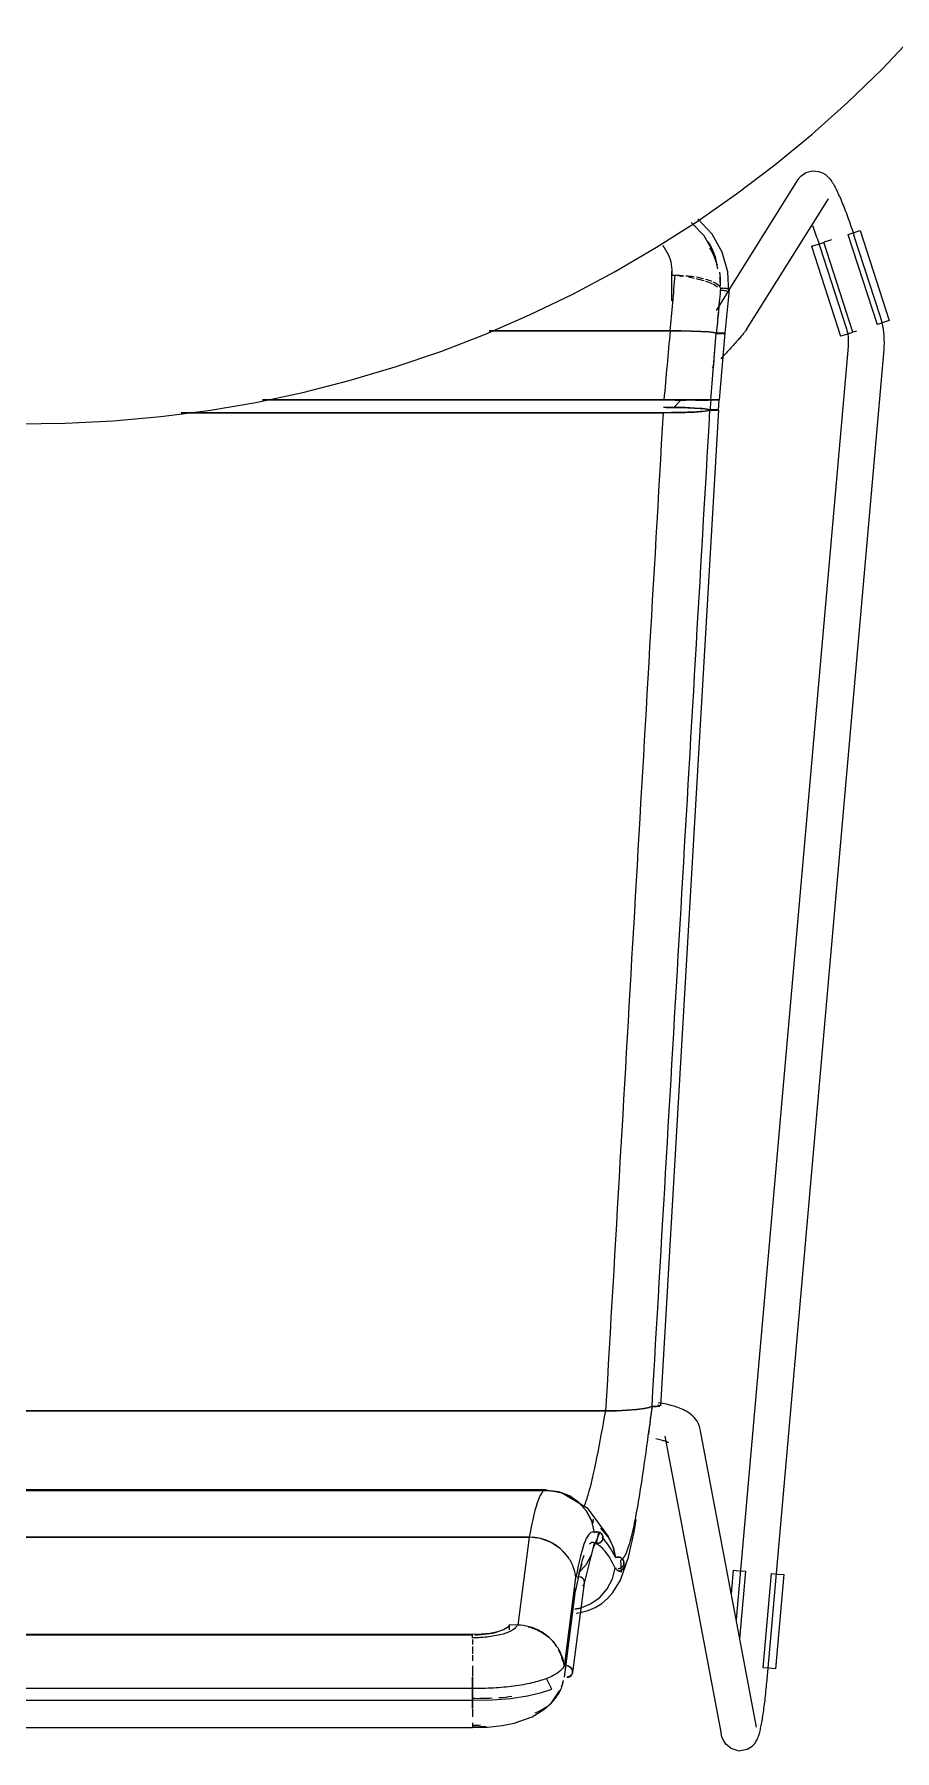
# Model space of a CAD drawing. Header units: millimetres. Extents: x 79795 to 317870, y -36033 to 97293.
# Drawn here: x 230292 to 230579, y 30217 to 30789 of the extents above; entities that cross this region are included whole.
import ezdxf

# ---------------------------------------------------------------- set-up
doc = ezdxf.new("R2010")
doc.units = ezdxf.units.MM
doc.header["$MEASUREMENT"] = 0
doc.layers.add('I-FURN', color=8, linetype='CONTINUOUS', lineweight=9)

msp = doc.modelspace()

# ---------------------------------------------------------------- linework, layer by layer
at = {"layer": 'I-FURN'}
for p, q in [((230574.48, 30777.56), (230585.52, 30789.14)), ((230562.98, 30766.43), (230574.48, 30777.56)), ((230551.05, 30755.77), (230562.98, 30766.43)), ((230538.71, 30745.6), (230551.05, 30755.77)), ((230525.96, 30735.93), (230538.71, 30745.6)), ((230546.45, 30740.7), (230523.42, 30703.93)), ((230547.35, 30741.82), (230546.45, 30740.7)), ((230547.35, 30741.82), (230549.08, 30743.05)), ((230549.08, 30743.05), (230551.31, 30743.63)), ((230551.31, 30743.63), (230553.28, 30743.46)), ((230553.28, 30743.46), (230554.66, 30742.94)), ((230554.66, 30742.94), (230555.58, 30742.37)), ((230555.58, 30742.37), (230556.2, 30741.85)), ((230556.2, 30741.85), (230556.67, 30741.39)), ((230556.67, 30741.39), (230557.04, 30740.96)), ((230557.04, 30740.96), (230557.35, 30740.56)), ((230557.35, 30740.56), (230557.63, 30740.17)), ((230557.63, 30740.17), (230557.88, 30739.78)), ((230557.88, 30739.78), (230558.13, 30739.39)), ((230558.13, 30739.39), (230558.36, 30738.99)), ((230558.36, 30738.99), (230558.59, 30738.58)), ((230512.84, 30726.77), (230525.96, 30735.93)), ((230529.32, 30690.74), (230556.62, 30734.33)), ((230558.59, 30738.58), (230558.82, 30738.15)), ((230558.82, 30738.15), (230559.05, 30737.71)), ((230559.05, 30737.71), (230559.28, 30737.26)), ((230559.28, 30737.26), (230559.51, 30736.78)), ((230559.51, 30736.78), (230559.74, 30736.29)), ((230559.74, 30736.29), (230559.98, 30735.78)), ((230559.98, 30735.78), (230560.22, 30735.25)), ((230560.22, 30735.25), (230560.46, 30734.71)), ((230560.46, 30734.71), (230560.7, 30734.15)), ((230560.7, 30734.15), (230560.94, 30733.57)), ((230560.94, 30733.57), (230561.19, 30732.97)), ((230517.82, 30722.51), (230513.08, 30727.66)), ((230561.19, 30732.97), (230561.44, 30732.36)), ((230561.44, 30732.36), (230561.69, 30731.74)), ((230561.69, 30731.74), (230561.94, 30731.1)), ((230561.94, 30731.1), (230562.2, 30730.44)), ((230562.2, 30730.44), (230562.45, 30729.78)), ((230562.45, 30729.78), (230562.7, 30729.1)), ((230562.7, 30729.1), (230562.96, 30728.41)), ((230562.96, 30728.41), (230563.21, 30727.71)), ((230563.21, 30727.71), (230563.47, 30727.01)), ((230499.36, 30718.15), (230512.84, 30726.77)), ((230515.14, 30721.93), (230510.88, 30726.39)), ((230518.5, 30716.1), (230515.14, 30721.93)), ((230521.21, 30716.5), (230517.82, 30722.51)), ((230551.26, 30725.44), (230551.49, 30724.82)), ((230551.49, 30724.82), (230551.73, 30724.18)), ((230551.73, 30724.18), (230551.96, 30723.54)), ((230551.96, 30723.54), (230552.2, 30722.88)), ((230552.2, 30722.88), (230552.43, 30722.21)), ((230552.43, 30722.21), (230552.67, 30721.54)), ((230563.09, 30722.43), (230572.78, 30692.42)), ((230563.21, 30722.46), (230565.18, 30723.1)), ((230563.47, 30727.01), (230563.72, 30726.29)), ((230563.72, 30726.29), (230563.97, 30725.57)), ((230563.97, 30725.57), (230564.22, 30724.84)), ((230564.22, 30724.84), (230564.47, 30724.11)), ((230564.47, 30724.11), (230564.72, 30723.37)), ((230564.72, 30723.37), (230564.96, 30722.63)), ((230564.96, 30722.63), (230565.11, 30722.17)), ((230573.83, 30695.36), (230565.11, 30722.17)), ((230565.18, 30723.1), (230567.14, 30723.73)), ((230567.14, 30723.73), (230576.83, 30693.72)), ((230485.55, 30710.07), (230499.36, 30718.15)), ((230523.08, 30709.98), (230521.21, 30716.5)), ((230550.98, 30718.51), (230552.93, 30719.14)), ((230550.98, 30718.51), (230560.67, 30688.51)), ((230552.67, 30721.54), (230552.9, 30720.86)), ((230552.9, 30720.86), (230553.14, 30720.18)), ((230552.93, 30719.14), (230554.91, 30719.78)), ((230553.14, 30720.18), (230553.37, 30719.49)), ((230553.37, 30719.49), (230553.59, 30718.8)), ((230553.59, 30718.8), (230553.7, 30718.47)), ((230553.7, 30718.47), (230562.41, 30691.65)), ((230564.71, 30689.81), (230555.02, 30719.82)), ((230557.6, 30720.65), (230555.12, 30719.85)), ((230471.43, 30702.56), (230485.55, 30710.07)), ((230504.37, 30708.86), (230505.42, 30708.86)), ((230504.43, 30700.35), (230504.43, 30710.1)), ((230523.37, 30703.07), (230523.08, 30709.98)), ((230457.02, 30695.61), (230471.43, 30702.56)), ((230523.19, 30703.56), (230519.15, 30697.11)), ((230523.49, 30703.97), (230522.07, 30689.48)), ((230442.34, 30689.24), (230457.02, 30695.61)), ((230574.87, 30693.09), (230572.9, 30692.46)), ((230573.84, 30695.31), (230573.83, 30695.36)), ((230574.17, 30694.22), (230573.84, 30695.31)), ((230574.46, 30693.12), (230574.17, 30694.22)), ((230574.7, 30692), (230574.46, 30693.12)), ((230576.83, 30693.72), (230574.87, 30693.09)), ((230427.42, 30683.47), (230442.34, 30689.24)), ((230503.72, 30690.31), (230443.6, 30690.31)), ((230443.6, 30690.31), (230503.72, 30690.31)), ((230507.48, 30690.28), (230503.72, 30690.31)), ((230503.84, 30690.31), (230507.48, 30690.28)), ((230511.01, 30690.21), (230507.58, 30690.28)), ((230507.58, 30690.28), (230511.02, 30690.21)), ((230514.11, 30690.09), (230511.01, 30690.21)), ((230511.08, 30690.2), (230514.12, 30690.09)), ((230516.59, 30689.94), (230514.11, 30690.09)), ((230514.16, 30690.09), (230516.59, 30689.94)), ((230518.33, 30689.76), (230516.59, 30689.94)), ((230516.61, 30689.94), (230518.33, 30689.76)), ((230519.22, 30689.57), (230518.33, 30689.76)), ((230518.33, 30689.76), (230519.22, 30689.57)), ((230519.69, 30689.58), (230519.22, 30689.57)), ((230519.22, 30689.57), (230519.69, 30689.58)), ((230519.23, 30689.38), (230519.7, 30689.38)), ((230519.7, 30689.38), (230519.23, 30689.38)), ((230520.19, 30689.58), (230519.69, 30689.58)), ((230519.69, 30689.58), (230520.18, 30689.58)), ((230519.7, 30689.38), (230520.2, 30689.37)), ((230520.2, 30689.37), (230519.7, 30689.38)), ((230520.18, 30689.58), (230520.67, 30689.58)), ((230520.68, 30689.58), (230520.19, 30689.58)), ((230520.2, 30689.37), (230520.69, 30689.38)), ((230520.69, 30689.38), (230520.2, 30689.37)), ((230522.07, 30689.48), (230520.24, 30667.28)), ((230520.67, 30689.58), (230521.13, 30689.56)), ((230521.13, 30689.56), (230520.68, 30689.58)), ((230520.69, 30689.38), (230521.14, 30689.39)), ((230521.14, 30689.39), (230520.69, 30689.38)), ((230521.52, 30689.55), (230521.13, 30689.56)), ((230521.13, 30689.56), (230521.51, 30689.55)), ((230521.51, 30689.55), (230521.81, 30689.53)), ((230521.81, 30689.53), (230521.52, 30689.55)), ((230521.81, 30689.43), (230521.52, 30689.41)), ((230521.53, 30689.41), (230521.82, 30689.43)), ((230522, 30689.5), (230521.81, 30689.53)), ((230522, 30689.45), (230521.81, 30689.43)), ((230521.82, 30689.43), (230522.01, 30689.45)), ((230522.07, 30689.48), (230522, 30689.5)), ((230522, 30689.5), (230522.07, 30689.48)), ((230522.07, 30689.48), (230522, 30689.45)), ((230522.01, 30689.45), (230522.07, 30689.48)), ((230526.78, 30687.62), (230526.5, 30687.29)), ((230527.06, 30687.92), (230526.78, 30687.62)), ((230527.31, 30688.22), (230527.06, 30687.92)), ((230527.56, 30688.5), (230527.31, 30688.22)), ((230527.79, 30688.76), (230527.56, 30688.5)), ((230528, 30689.02), (230527.79, 30688.76)), ((230528.2, 30689.26), (230528, 30689.02)), ((230528.39, 30689.49), (230528.2, 30689.26)), ((230528.57, 30689.71), (230528.39, 30689.49)), ((230528.75, 30689.93), (230528.57, 30689.71)), ((230528.92, 30690.16), (230528.75, 30689.93)), ((230529.1, 30690.42), (230528.92, 30690.16)), ((230529.32, 30690.74), (230529.1, 30690.42)), ((230562.62, 30689.14), (230560.67, 30688.51)), ((230562.41, 30691.65), (230562.61, 30691.02)), ((230562.61, 30691.02), (230562.77, 30690.37)), ((230564.59, 30689.77), (230562.62, 30689.14)), ((230562.77, 30690.37), (230562.91, 30689.73)), ((230562.91, 30689.73), (230563.03, 30689.08)), ((230563.03, 30689.08), (230563.12, 30688.42)), ((230563.12, 30688.42), (230563.18, 30687.76)), ((230563.18, 30687.76), (230563.21, 30687.1)), ((230565.97, 30690.22), (230564.81, 30689.84)), ((230574.89, 30690.87), (230574.7, 30692)), ((230575.04, 30689.74), (230574.89, 30690.87)), ((230575.15, 30688.6), (230575.04, 30689.74)), ((230575.21, 30687.46), (230575.15, 30688.6)), ((230575.22, 30686.32), (230575.21, 30687.46)), ((230412.28, 30678.3), (230427.42, 30683.47)), ((230521.6, 30681.97), (230521.15, 30681.49)), ((230522.04, 30682.44), (230521.6, 30681.97)), ((230522.47, 30682.9), (230522.04, 30682.44)), ((230522.89, 30683.35), (230522.47, 30682.9)), ((230523.31, 30683.8), (230522.89, 30683.35)), ((230523.71, 30684.23), (230523.31, 30683.8)), ((230524.1, 30684.66), (230523.71, 30684.23)), ((230524.48, 30685.07), (230524.1, 30684.66)), ((230524.85, 30685.47), (230524.48, 30685.07)), ((230525.21, 30685.86), (230524.85, 30685.47)), ((230525.55, 30686.24), (230525.21, 30685.86)), ((230525.88, 30686.6), (230525.55, 30686.24)), ((230526.2, 30686.96), (230525.88, 30686.6)), ((230563.16, 30685.09), (230525.88, 30260.74)), ((230526.5, 30687.29), (230526.2, 30686.96)), ((230536.16, 30240.72), (230575.11, 30684.04)), ((230563.2, 30685.77), (230563.16, 30685.11)), ((230563.16, 30685.11), (230563.16, 30685.09)), ((230563.22, 30686.44), (230563.2, 30685.77)), ((230563.21, 30687.1), (230563.22, 30686.44)), ((230575.11, 30684.04), (230575.19, 30685.18)), ((230575.19, 30685.18), (230575.22, 30686.32)), ((230396.95, 30673.73), (230412.28, 30678.3)), ((230518.34, 30678.52), (230517.85, 30678.01)), ((230521.15, 30681.49), (230520.7, 30681.01)), ((230381.44, 30669.79), (230396.95, 30673.73)), ((230350.02, 30663.77), (230365.79, 30666.46)), ((230365.79, 30666.46), (230381.44, 30669.79)), ((230368.04, 30667.34), (230501.78, 30667.34)), ((230501.78, 30667.34), (230368.04, 30667.34)), ((230505.31, 30664.78), (230501.62, 30664.81)), ((230501.78, 30667.34), (230505.56, 30667.34)), ((230505.57, 30667.34), (230501.78, 30667.34)), ((230505, 30664.66), (230507.57, 30667.33)), ((230508.86, 30664.7), (230505.31, 30664.78)), ((230505.57, 30667.34), (230509.13, 30667.33)), ((230509.13, 30667.33), (230505.57, 30667.34)), ((230509.12, 30667.22), (230505.57, 30667.21)), ((230505.57, 30667.21), (230509.13, 30667.22)), ((230511.98, 30664.58), (230508.86, 30664.7)), ((230509.13, 30667.33), (230512.26, 30667.32)), ((230512.27, 30667.32), (230509.13, 30667.33)), ((230514.47, 30664.42), (230511.98, 30664.58)), ((230514.75, 30667.24), (230512.25, 30667.23)), ((230512.25, 30667.23), (230514.75, 30667.24)), ((230512.27, 30667.32), (230514.76, 30667.31)), ((230514.77, 30667.31), (230512.27, 30667.32)), ((230516.5, 30667.25), (230514.75, 30667.24)), ((230514.75, 30667.24), (230516.5, 30667.25)), ((230514.77, 30667.31), (230516.51, 30667.3)), ((230516.52, 30667.3), (230514.77, 30667.31)), ((230516.51, 30667.3), (230517.4, 30667.28)), ((230517.4, 30667.28), (230516.52, 30667.3)), ((230517.4, 30667.28), (230517.87, 30667.28)), ((230517.87, 30667.28), (230517.4, 30667.28)), ((230517.86, 30667.27), (230517.4, 30667.27)), ((230517.4, 30667.27), (230517.87, 30667.27)), ((230518.36, 30667.27), (230517.86, 30667.27)), ((230517.87, 30667.28), (230518.37, 30667.28)), ((230518.37, 30667.28), (230517.87, 30667.28)), ((230517.87, 30667.27), (230518.36, 30667.27)), ((230518.85, 30667.27), (230518.36, 30667.27)), ((230518.36, 30667.27), (230518.86, 30667.27)), ((230518.37, 30667.28), (230518.86, 30667.28)), ((230518.86, 30667.28), (230518.37, 30667.28)), ((230519.3, 30667.27), (230518.85, 30667.27)), ((230518.86, 30667.28), (230519.31, 30667.28)), ((230519.31, 30667.28), (230518.86, 30667.28)), ((230518.86, 30667.27), (230519.31, 30667.27)), ((230519.69, 30667.27), (230519.3, 30667.27)), ((230519.31, 30667.28), (230519.69, 30667.28)), ((230519.7, 30667.28), (230519.31, 30667.28)), ((230519.31, 30667.27), (230519.69, 30667.27)), ((230519.69, 30667.28), (230519.98, 30667.28)), ((230519.98, 30667.27), (230519.69, 30667.27)), ((230519.69, 30667.27), (230519.99, 30667.27)), ((230519.99, 30667.28), (230519.7, 30667.28)), ((230519.97, 30663.92), (230520.24, 30667.28)), ((230519.98, 30667.28), (230520.17, 30667.28)), ((230520.17, 30667.27), (230519.98, 30667.27)), ((230520.18, 30667.28), (230519.99, 30667.28)), ((230519.99, 30667.27), (230520.17, 30667.27)), ((230520.17, 30667.28), (230520.24, 30667.28)), ((230520.24, 30667.28), (230520.17, 30667.27)), ((230520.17, 30667.27), (230520.24, 30667.28)), ((230520.24, 30667.28), (230520.18, 30667.28)), ((230286.24, 30659.35), (230302.24, 30659.5)), ((230302.24, 30659.5), (230318.22, 30660.28)), ((230318.22, 30660.28), (230334.16, 30661.71)), ((230334.16, 30661.71), (230350.02, 30663.77)), ((230340.94, 30663.02), (230501.51, 30663.02)), ((230501.51, 30663.02), (230340.94, 30663.02)), ((230519.97, 30663.92), (230500.68, 30332.01)), ((230501.51, 30663.02), (230505.3, 30663.05)), ((230505.3, 30663.05), (230508.86, 30663.13)), ((230508.86, 30663.13), (230511.99, 30663.25)), ((230511.99, 30663.25), (230514.49, 30663.41)), ((230516.22, 30664.23), (230514.47, 30664.42)), ((230514.49, 30663.41), (230516.24, 30663.61)), ((230517.12, 30664.02), (230516.22, 30664.23)), ((230516.24, 30663.61), (230517.13, 30663.82)), ((230517.59, 30664.03), (230517.12, 30664.02)), ((230517.13, 30663.82), (230517.6, 30663.81)), ((230518.09, 30664.03), (230517.59, 30664.03)), ((230517.6, 30663.81), (230518.1, 30663.81)), ((230518.58, 30664.02), (230518.09, 30664.03)), ((230518.1, 30663.81), (230518.59, 30663.81)), ((230519.03, 30664.01), (230518.58, 30664.02)), ((230518.59, 30663.81), (230519.04, 30663.82)), ((230519.41, 30663.99), (230519.03, 30664.01)), ((230519.04, 30663.82), (230519.42, 30663.84)), ((230519.71, 30663.97), (230519.41, 30663.99)), ((230519.42, 30663.84), (230519.71, 30663.86)), ((230519.9, 30663.94), (230519.71, 30663.97)), ((230519.71, 30663.86), (230519.9, 30663.89)), ((230519.97, 30663.92), (230519.9, 30663.94)), ((230519.9, 30663.89), (230519.97, 30663.92)), ((230500.57, 30332.92), (230499.87, 30333.03)), ((230501.27, 30332.79), (230500.57, 30332.92)), ((230501.95, 30332.66), (230501.27, 30332.79)), ((230502.62, 30332.51), (230501.95, 30332.66)), ((230098.86, 30330.29), (230482.26, 30330.29)), ((230482.26, 30330.29), (230098.86, 30330.29)), ((230482.26, 30330.29), (230486.03, 30330.35)), ((230486.03, 30330.35), (230482.34, 30330.29)), ((230486.03, 30330.35), (230489.56, 30330.5)), ((230489.57, 30330.5), (230486.09, 30330.35)), ((230489.56, 30330.5), (230492.67, 30330.74)), ((230492.67, 30330.74), (230489.61, 30330.5)), ((230492.67, 30330.74), (230495.16, 30331.05)), ((230495.16, 30331.05), (230492.7, 30330.74)), ((230495.16, 30331.05), (230496.91, 30331.42)), ((230496.91, 30331.42), (230495.17, 30331.05)), ((230496.91, 30331.42), (230497.81, 30331.82)), ((230497.81, 30331.82), (230496.91, 30331.42)), ((230497.81, 30331.82), (230498.28, 30331.8)), ((230498.28, 30331.8), (230497.81, 30331.82)), ((230498.28, 30331.8), (230498.78, 30331.8)), ((230498.78, 30331.8), (230498.28, 30331.8)), ((230498.78, 30331.8), (230499.27, 30331.8)), ((230499.28, 30331.8), (230498.78, 30331.8)), ((230499.27, 30331.8), (230499.73, 30331.83)), ((230499.73, 30331.83), (230499.28, 30331.8)), ((230499.73, 30331.83), (230500.11, 30331.86)), ((230500.12, 30331.86), (230499.73, 30331.83)), ((230500.14, 30332.15), (230499.76, 30332.19)), ((230499.76, 30332.19), (230500.14, 30332.15)), ((230500.11, 30331.86), (230500.41, 30331.9)), ((230500.41, 30331.9), (230500.12, 30331.86)), ((230500.43, 30332.11), (230500.14, 30332.15)), ((230500.14, 30332.15), (230500.43, 30332.11)), ((230500.68, 30332.01), (230500.61, 30332.06)), ((230500.62, 30332.06), (230500.68, 30332.01)), ((230503.27, 30332.36), (230502.62, 30332.51)), ((230503.91, 30332.2), (230503.27, 30332.36)), ((230504.54, 30332.03), (230503.91, 30332.2)), ((230505.16, 30331.84), (230504.54, 30332.03)), ((230505.77, 30331.65), (230505.16, 30331.84)), ((230506.36, 30331.44), (230505.77, 30331.65)), ((230506.94, 30331.22), (230506.36, 30331.44)), ((230507.51, 30330.99), (230506.94, 30331.22)), ((230508.07, 30330.74), (230507.51, 30330.99)), ((230508.62, 30330.46), (230508.07, 30330.74)), ((230509.16, 30330.17), (230508.62, 30330.46)), ((230509.7, 30329.85), (230509.16, 30330.17)), ((230510.23, 30329.49), (230509.7, 30329.85)), ((230510.77, 30329.09), (230510.23, 30329.49)), ((230511.3, 30328.64), (230510.77, 30329.09)), ((230511.82, 30328.12), (230511.3, 30328.64)), ((230512.33, 30327.52), (230511.82, 30328.12)), ((230512.81, 30326.83), (230512.33, 30327.52)), ((230502.08, 30321.93), (230520.89, 30222.64)), ((230513.25, 30326.04), (230512.81, 30326.83)), ((230513.61, 30325.15), (230513.25, 30326.04)), ((230513.87, 30324.16), (230513.61, 30325.15)), ((230532.68, 30224.87), (230513.87, 30324.16)), ((230499.53, 30320.9), (230499.04, 30321)), ((230500, 30320.8), (230499.53, 30320.9)), ((230500.45, 30320.7), (230500, 30320.8)), ((230500.87, 30320.59), (230500.45, 30320.7)), ((230501.26, 30320.48), (230500.87, 30320.59)), ((230501.63, 30320.37), (230501.26, 30320.48)), ((230501.96, 30320.27), (230501.63, 30320.37)), ((230502.27, 30320.16), (230501.96, 30320.27)), ((230502.54, 30320.06), (230502.27, 30320.16)), ((230502.77, 30319.96), (230502.54, 30320.06)), ((230502.96, 30319.88), (230502.77, 30319.96)), ((230503.11, 30319.8), (230502.96, 30319.88)), ((230503.2, 30319.76), (230503.11, 30319.8)), ((230503.27, 30319.71), (230503.2, 30319.76)), ((230503.3, 30319.7), (230503.27, 30319.71)), ((230118.17, 30303.79), (230462.95, 30303.79)), ((230462.95, 30303.79), (230118.17, 30303.79)), ((230462.42, 30303.94), (230157.62, 30303.94)), ((230462.41, 30303.94), (230467.45, 30303.14)), ((230462.95, 30303.79), (230466.74, 30303.31)), ((230466.74, 30303.31), (230462.95, 30303.79)), ((230466.74, 30303.31), (230470.31, 30301.94)), ((230470.32, 30301.95), (230466.74, 30303.31)), ((230467.45, 30303.14), (230470.63, 30301.77)), ((230467.6, 30303.07), (230476.26, 30297.96)), ((230470.31, 30301.94), (230473.45, 30299.77)), ((230473.45, 30299.78), (230470.32, 30301.95)), ((230475.96, 30296.91), (230473.45, 30299.78)), ((230473.45, 30299.77), (230475.95, 30296.9)), ((230475.95, 30296.9), (230477.71, 30293.51)), ((230477.71, 30293.51), (230475.96, 30296.91)), ((230476.26, 30297.96), (230483.24, 30288.42)), ((230478.61, 30289.8), (230477.71, 30293.51)), ((230491.83, 30290.03), (230492.57, 30294.09)), ((230124.21, 30288.19), (230456.92, 30288.19)), ((230456.92, 30288.19), (230124.21, 30288.19)), ((230456.92, 30288.19), (230453.06, 30258.91)), ((230460.69, 30287.71), (230456.92, 30288.19)), ((230464.23, 30286.4), (230460.69, 30287.71)), ((230478.25, 30284.44), (230480.42, 30289.77)), ((230478.6, 30289.79), (230479.07, 30289.96)), ((230479.08, 30289.96), (230478.61, 30289.8)), ((230479.07, 30289.96), (230479.57, 30289.99)), ((230479.57, 30290), (230479.08, 30289.96)), ((230479.28, 30286.01), (230480.12, 30289.9)), ((230480.06, 30289.91), (230479.57, 30290)), ((230479.57, 30289.99), (230480.06, 30289.91)), ((230480.06, 30289.91), (230480.51, 30289.71)), ((230480.52, 30289.71), (230480.06, 30289.91)), ((230480.51, 30289.71), (230480.89, 30289.4)), ((230480.9, 30289.4), (230480.52, 30289.71)), ((230480.79, 30291.18), (230483.18, 30288.35)), ((230483.19, 30288.35), (230480.79, 30291.18)), ((230480.89, 30289.4), (230481.19, 30288.99)), ((230481.19, 30287.09), (230480.89, 30286.69)), ((230481.19, 30289), (230480.9, 30289.4)), ((230480.9, 30286.69), (230481.19, 30287.09)), ((230481.38, 30288.53), (230481.19, 30289)), ((230481.19, 30288.99), (230481.38, 30288.53)), ((230481.38, 30287.55), (230481.19, 30287.09)), ((230481.19, 30287.09), (230481.38, 30287.55)), ((230481.38, 30288.53), (230481.44, 30288.04)), ((230481.45, 30288.04), (230481.38, 30288.53)), ((230481.44, 30288.04), (230481.38, 30287.55)), ((230481.38, 30287.55), (230481.45, 30288.04)), ((230483.18, 30288.34), (230484.82, 30285.02)), ((230484.83, 30285.02), (230483.19, 30288.35)), ((230483.24, 30288.42), (230484.13, 30286.67)), ((230489.94, 30281.51), (230491.83, 30290.03)), ((230467.35, 30284.32), (230464.23, 30286.4)), ((230469.83, 30281.58), (230467.35, 30284.32)), ((230475.28, 30272.83), (230478.25, 30284.44)), ((230475.96, 30279.18), (230477.71, 30282.58)), ((230477.71, 30282.58), (230478.61, 30286.29)), ((230479.07, 30286.13), (230478.6, 30286.29)), ((230478.61, 30286.29), (230479.08, 30286.13)), ((230479.57, 30286.09), (230479.07, 30286.13)), ((230479.08, 30286.13), (230479.57, 30286.09)), ((230480.06, 30286.17), (230479.57, 30286.09)), ((230479.57, 30286.09), (230480.06, 30286.17)), ((230480.51, 30286.38), (230480.06, 30286.17)), ((230480.06, 30286.17), (230480.52, 30286.37)), ((230480.89, 30286.69), (230480.51, 30286.38)), ((230480.52, 30286.37), (230480.9, 30286.69)), ((230484.82, 30285.02), (230485.61, 30281.41)), ((230485.61, 30281.41), (230484.83, 30285.02)), ((230485.61, 30281.41), (230486.09, 30281.56)), ((230486.09, 30281.56), (230485.61, 30281.41)), ((230486.09, 30281.56), (230486.59, 30281.59)), ((230486.59, 30281.59), (230486.09, 30281.56)), ((230486.59, 30281.59), (230487.08, 30281.5)), ((230487.08, 30281.5), (230486.59, 30281.59)), ((230487.08, 30281.5), (230487.53, 30281.29)), ((230487.53, 30281.29), (230487.08, 30281.5)), ((230487.27, 30273.88), (230489.94, 30281.51)), ((230487.53, 30281.29), (230487.91, 30280.97)), ((230487.91, 30280.97), (230487.53, 30281.29)), ((230473.7, 30276.78), (230472.32, 30270.48)), ((230473.45, 30276.31), (230475.96, 30279.18)), ((230474.45, 30279.21), (230473.7, 30276.78)), ((230484.66, 30274.29), (230485.56, 30277.92)), ((230486.03, 30277.76), (230485.56, 30277.92)), ((230485.56, 30277.92), (230486.03, 30277.76)), ((230486.47, 30277), (230487.64, 30276.68)), ((230487.02, 30277.79), (230486.53, 30277.71)), ((230486.53, 30277.71), (230487.03, 30277.79)), ((230487.48, 30277.99), (230487.02, 30277.79)), ((230487.03, 30277.79), (230487.48, 30277.98)), ((230487.64, 30276.68), (230487.44, 30280.52)), ((230487.87, 30278.29), (230487.48, 30277.99)), ((230487.48, 30277.98), (230487.87, 30278.29)), ((230488.17, 30278.69), (230487.87, 30278.29)), ((230487.87, 30278.29), (230488.17, 30278.68)), ((230487.91, 30280.97), (230488.19, 30280.57)), ((230488.2, 30280.57), (230487.91, 30280.97)), ((230488.36, 30279.14), (230488.17, 30278.69)), ((230488.17, 30278.68), (230488.37, 30279.14)), ((230488.19, 30280.57), (230488.38, 30280.11)), ((230488.38, 30280.11), (230488.2, 30280.57)), ((230488.44, 30279.62), (230488.36, 30279.14)), ((230488.37, 30279.14), (230488.44, 30279.62)), ((230488.38, 30280.11), (230488.44, 30279.62)), ((230488.44, 30279.62), (230488.38, 30280.11)), ((230524.83, 30277.22), (230524.13, 30269.33)), ((230524.83, 30277.22), (230526.87, 30277.04)), ((230526.87, 30277.04), (230528.93, 30276.86)), ((230527.08, 30254.37), (230529.06, 30276.85)), ((230537.51, 30276.11), (230534.75, 30244.7)), ((230537.63, 30276.1), (230539.69, 30275.92)), ((230541.74, 30275.74), (230538.98, 30244.33)), ((230539.69, 30275.92), (230541.74, 30275.74)), ((230468.6, 30241.57), (230472.44, 30271.26)), ((230468.62, 30245.11), (230472.46, 30274.81)), ((230471.44, 30243.13), (230475.29, 30272.91)), ((230473.43, 30275.01), (230472.94, 30274.97)), ((230473.92, 30274.93), (230473.43, 30275.01)), ((230474.38, 30274.73), (230473.92, 30274.93)), ((230474.76, 30274.43), (230474.38, 30274.73)), ((230475.05, 30274.05), (230474.76, 30274.43)), ((230474.76, 30271.84), (230475.06, 30272.23)), ((230475.24, 30273.61), (230475.05, 30274.05)), ((230475.06, 30272.23), (230475.24, 30272.67)), ((230475.31, 30273.14), (230475.24, 30273.61)), ((230475.24, 30272.67), (230475.31, 30273.14)), ((230480.44, 30268.14), (230482.92, 30270.97)), ((230482.92, 30270.97), (230484.66, 30274.29)), ((230483.03, 30267.8), (230484.77, 30269.77)), ((230484.77, 30269.77), (230487.27, 30273.88)), ((230473.84, 30264.58), (230472.09, 30264.2)), ((230472.1, 30264.2), (230473.84, 30264.57)), ((230473.84, 30264.57), (230477.36, 30265.97)), ((230476.49, 30263.72), (230478.86, 30264.74)), ((230477.36, 30265.97), (230480.44, 30268.14)), ((230478.86, 30264.74), (230481.05, 30266.12)), ((230481.05, 30266.12), (230483.03, 30267.8)), ((230450.34, 30258.98), (230449.7, 30258.12)), ((230450.34, 30257.32), (230450.34, 30258.98)), ((230453.06, 30258.91), (230450.34, 30258.98)), ((230472.56, 30262.91), (230473.98, 30263.06)), ((230473.98, 30263.06), (230476.49, 30263.72)), ((230437.99, 30255.72), (230143.14, 30255.72)), ((230143.14, 30255.66), (230437.99, 30255.66)), ((230441.02, 30255.83), (230437.99, 30255.72)), ((230437.99, 30254.14), (230437.99, 30252.4)), ((230443.88, 30256.15), (230441.02, 30255.83)), ((230446.37, 30256.66), (230443.88, 30256.15)), ((230448.35, 30257.33), (230446.37, 30256.66)), ((230449.7, 30258.12), (230448.35, 30257.33)), ((230437.99, 30251.81), (230437.99, 30249.35)), ((230437.99, 30248.83), (230437.99, 30246.98)), ((230469.06, 30245.1), (230469.37, 30247.54)), ((230437.99, 30245.36), (230437.99, 30241.8)), ((230437.99, 30237.79), (230437.99, 30241.6)), ((230437.99, 30241.6), (230437.99, 30237.79)), ((230536.93, 30244.51), (230534.87, 30244.69)), ((230538.98, 30244.33), (230536.93, 30244.51)), ((230437.99, 30237.82), (230143.14, 30237.82)), ((230437.99, 30237.49), (230437.99, 30237.71)), ((230437.99, 30237.71), (230437.99, 30233.86)), ((230437.99, 30237.16), (230437.99, 30237.49)), ((230437.99, 30236.74), (230437.99, 30237.16)), ((230437.99, 30236.26), (230437.99, 30236.74)), ((230437.99, 30235.77), (230437.99, 30236.26)), ((230437.99, 30235.27), (230437.99, 30235.77)), ((230456.27, 30235.28), (230460.96, 30236.38)), ((230460.96, 30236.38), (230464.42, 30237.55)), ((230464.42, 30237.55), (230462.66, 30241.09)), ((230464.28, 30233.04), (230466.96, 30236.94)), ((230466.96, 30236.94), (230467.06, 30237.14)), ((230535.63, 30235.37), (230535.71, 30236.09)), ((230535.71, 30236.09), (230535.79, 30236.83)), ((230535.79, 30236.83), (230535.87, 30237.57)), ((230535.87, 30237.57), (230535.94, 30238.31)), ((230535.94, 30238.31), (230536.01, 30239.06)), ((230536.01, 30239.06), (230536.08, 30239.81)), ((230536.08, 30239.81), (230536.15, 30240.56)), ((230536.15, 30240.56), (230536.16, 30240.72)), ((230143.14, 30233.86), (230437.99, 30233.86)), ((230437.99, 30234.82), (230437.99, 30235.27)), ((230437.99, 30234.43), (230437.99, 30234.82)), ((230437.99, 30234.13), (230437.99, 30234.43)), ((230437.99, 30233.93), (230437.99, 30234.13)), ((230437.99, 30231.08), (230437.99, 30234.1)), ((230437.99, 30234.1), (230437.99, 30231.09)), ((230437.99, 30233.86), (230444.53, 30233.95)), ((230437.99, 30233.86), (230437.99, 30233.93)), ((230437.99, 30230.92), (230437.99, 30228.34)), ((230444.53, 30233.95), (230450.65, 30234.44)), ((230450.65, 30234.44), (230456.27, 30235.28)), ((230457.92, 30228.36), (230461.81, 30230.75)), ((230461.81, 30230.75), (230464.28, 30233.04)), ((230534.85, 30229.31), (230534.94, 30229.93)), ((230534.94, 30229.93), (230535.03, 30230.57)), ((230535.03, 30230.57), (230535.12, 30231.22)), ((230535.12, 30231.22), (230535.21, 30231.88)), ((230535.21, 30231.88), (230535.3, 30232.55)), ((230535.3, 30232.55), (230535.38, 30233.24)), ((230535.38, 30233.24), (230535.47, 30233.94)), ((230535.47, 30233.94), (230535.55, 30234.65)), ((230535.55, 30234.65), (230535.63, 30235.37)), ((230143.14, 30224.82), (230437.99, 30224.82)), ((230437.99, 30226.31), (230437.99, 30224.84)), ((230437.99, 30224.82), (230437.99, 30224.99)), ((230437.99, 30224.82), (230443.02, 30224.93)), ((230443.02, 30224.93), (230447.84, 30225.44)), ((230447.84, 30225.44), (230451.87, 30226.23)), ((230451.87, 30226.23), (230457.92, 30228.36)), ((230533.81, 30223.65), (230533.91, 30224.08)), ((230533.91, 30224.08), (230534.01, 30224.52)), ((230534.01, 30224.52), (230534.11, 30224.98)), ((230534.11, 30224.98), (230534.2, 30225.46)), ((230534.2, 30225.46), (230534.3, 30225.96)), ((230534.3, 30225.96), (230534.39, 30226.47)), ((230534.39, 30226.47), (230534.48, 30227)), ((230534.48, 30227), (230534.58, 30227.56)), ((230534.58, 30227.56), (230534.67, 30228.12)), ((230534.67, 30228.12), (230534.76, 30228.71)), ((230534.76, 30228.71), (230534.85, 30229.31)), ((230520.98, 30222.22), (230520.89, 30222.64)), ((230521.12, 30221.7), (230520.98, 30222.22)), ((230521.33, 30221.08), (230521.12, 30221.7)), ((230521.71, 30220.28), (230521.33, 30221.08)), ((230522.45, 30219.2), (230521.71, 30220.28)), ((230524.03, 30217.88), (230522.45, 30219.2)), ((230529.54, 30217.53), (230531.2, 30218.57)), ((230531.2, 30218.57), (230532.05, 30219.48)), ((230532.05, 30219.48), (230532.53, 30220.18)), ((230532.53, 30220.18), (230532.83, 30220.74)), ((230532.83, 30220.74), (230533.05, 30221.21)), ((230533.05, 30221.21), (230533.22, 30221.64)), ((230533.22, 30221.64), (230533.36, 30222.05)), ((230533.36, 30222.05), (230533.48, 30222.44)), ((230533.48, 30222.44), (230533.6, 30222.84)), ((230533.6, 30222.84), (230533.71, 30223.24)), ((230533.71, 30223.24), (230533.81, 30223.65)), ((230524.03, 30217.88), (230526.78, 30217.04)), ((230526.78, 30217.04), (230529.54, 30217.53))]:
    msp.add_line(p, q, dxfattribs=at)
for centre, major_axis, ratio, start_param, end_param in [((230456.79, 30273.12), (-15.78, 0), 0.955139, 3.737469, 4.704147), ((230456.79, 30273.12), (-15.78, 0), 0.955139, 3.495799, 3.737346), ((230456.79, 30273.12), (-15.78, 0), 0.955139, 3.254129, 3.495629), ((230473.35, 30273.14), (-1.96, 0), 0.955139, 2.379629, 4.923331), ((230437.99, 30240.57), (0, -15.75), 0.000004, 2.669107, 2.851347), ((230437.99, 30229.1), (12.4, 0), 0.287441, 4.712389, 4.932602)]:
    msp.add_ellipse(centre, major_axis=major_axis, ratio=ratio, start_param=start_param, end_param=end_param, dxfattribs=at)
for points in [[(230510.83, 30726.37), (230511.29, 30725.99), (230511.75, 30725.6), (230512.2, 30725.2)], [(230504.42, 30710.38), (230504.43, 30709.87), (230504.42, 30709.36), (230504.37, 30708.86)], [(230505.42, 30708.86), (230505.16, 30705.83), (230504.62, 30699.69), (230504.03, 30693.44), (230503.72, 30690.31)], [(230505.42, 30708.86), (230506.37, 30708.85), (230507.29, 30708.82), (230508.2, 30708.76)], [(230508.26, 30708.44), (230507.79, 30708.51), (230507.31, 30708.56), (230506.83, 30708.61)], [(230509.13, 30708.69), (230510.04, 30708.62), (230510.92, 30708.51), (230511.77, 30708.39)], [(230511.94, 30707.79), (230511.3, 30707.93), (230510.63, 30708.07), (230509.95, 30708.19)], [(230515.2, 30706.94), (230514.4, 30707.19), (230513.52, 30707.42), (230512.6, 30707.64)], [(230512.62, 30708.26), (230513.46, 30708.11), (230514.27, 30707.95), (230515.01, 30707.76)], [(230517.83, 30705.95), (230517.19, 30706.25), (230516.45, 30706.52), (230515.63, 30706.79)], [(230515.67, 30707.58), (230516.4, 30707.37), (230517.04, 30707.14), (230517.64, 30706.89)], [(230519.64, 30704.88), (230519.24, 30705.2), (230518.71, 30705.53), (230518.07, 30705.84)], [(230520.66, 30704.52), (230520.42, 30702.08), (230519.94, 30697.13), (230519.46, 30692.09), (230519.22, 30689.57)], [(230520.31, 30709.81), (230520.5, 30708.57), (230520.54, 30707.32), (230520.55, 30706.05)], [(230520.62, 30705.36), (230520.6, 30706.25), (230520.54, 30707.15), (230520.44, 30708.04)], [(230523.31, 30703.22), (230523.27, 30703.27), (230523.14, 30703.36), (230522.85, 30703.49), (230522.46, 30703.61), (230522.01, 30703.7), (230521.51, 30703.77), (230521.02, 30703.8), (230520.7, 30703.8), (230520.55, 30703.79)], [(230519.94, 30696.47), (230519.71, 30694.18), (230519.48, 30691.88), (230519.25, 30689.57)], [(230503.84, 30690.31), (230503.5, 30686.49), (230503.15, 30682.66), (230502.81, 30678.83)], [(230517.4, 30667.28), (230517.71, 30671), (230518.31, 30678.44), (230518.91, 30685.86), (230519.22, 30689.57)], [(230502.81, 30678.83), (230502.46, 30675), (230502.12, 30671.17), (230501.78, 30667.34)], [(230517.4, 30667.28), (230517.36, 30666.71), (230517.27, 30665.55), (230517.18, 30664.39), (230517.13, 30663.82)], [(230517.4, 30667.27), (230517.35, 30666.73), (230517.26, 30665.64), (230517.17, 30664.56), (230517.13, 30664.02)], [(230501.51, 30663.02), (230498.32, 30607.5), (230495.12, 30551.97), (230491.93, 30496.53)], [(230497.81, 30331.82), (230501.03, 30387.06), (230507.47, 30497.65), (230513.91, 30608.41), (230517.13, 30663.82)], [(230517.13, 30664.02), (230517.72, 30664.03), (230519.23, 30664.03), (230519.97, 30663.95), (230519.97, 30663.92)], [(230491.93, 30496.53), (230488.73, 30441.07), (230485.54, 30385.65), (230482.34, 30330.29)], [(230497.8, 30331.81), (230497.4, 30328.68), (230497.01, 30325.52), (230496.61, 30322.41)], [(230462.95, 30303.79), (230462.77, 30303.89), (230462.6, 30303.94), (230462.42, 30303.94)], [(230478.21, 30294.26), (230478.16, 30293.79), (230478.1, 30293.32), (230478.05, 30292.86)], [(230478.6, 30289.79), (230477.58, 30290.34), (230475.53, 30288.38), (230473.49, 30280.32), (230472.46, 30274.81)], [(230475.07, 30282.14), (230474.41, 30280.24), (230473.75, 30277.44), (230473.09, 30274.39)], [(230478.6, 30286.29), (230478.06, 30286.58), (230477.51, 30286.44), (230476.97, 30285.87)], [(230452.81, 30258.9), (230452.68, 30258.34), (230451.74, 30257.24), (230448.41, 30255.85), (230443.62, 30254.89), (230439.88, 30254.63), (230437.99, 30254.6)], [(230468.62, 30245.11), (230468.47, 30246.35), (230467.89, 30248.73), (230466.13, 30252.07), (230463.6, 30254.91), (230460.45, 30257.1), (230456.85, 30258.51), (230454.35, 30258.87), (230453.06, 30258.91)], [(230438.83, 30255.67), (230441.6, 30255.73), (230444.15, 30256.09), (230446.37, 30256.61)], [(230466.64, 30250.62), (230467.33, 30249.36), (230467.74, 30248), (230468.07, 30246.62)], [(230468.42, 30245.12), (230468.07, 30244.39), (230466.76, 30242.99), (230464.29, 30241.72), (230462.83, 30241.15)], [(230468.15, 30240.24), (230468, 30239.55), (230467.79, 30238.88), (230467.54, 30238.22)], [(230444.59, 30234.5), (230442.41, 30234.39), (230440.21, 30234.35), (230437.99, 30234.39)], [(230451.14, 30235.07), (230449.73, 30234.89), (230448.28, 30234.72), (230446.8, 30234.61)], [(230442.59, 30225.1), (230441.12, 30224.97), (230439.57, 30224.91), (230437.99, 30224.91)]]:
    msp.add_open_spline(points, degree=3, dxfattribs=at)
for points, knots in [([(230501.26, 30718.75), (230502.03, 30717.85), (230503.96, 30714.85), (230504.59, 30711.24), (230504.37, 30708.86)], [0.5, 0.5, 0.5, 0.5, 0.6666667, 1, 1, 1, 1]), ([(230516.45, 30719.99), (230517.02, 30719.09), (230518.68, 30716.27), (230519.29, 30713.17), (230519.58, 30711.03)], [0.591443, 0.591443, 0.591443, 0.591443, 0.6666667, 0.8236682, 0.8236682, 0.8236682, 0.8236682]), ([(230519.58, 30712.13), (230519.18, 30713.48), (230518.45, 30715.43), (230517.45, 30717.26), (230517.1, 30717.84)], [0.2297626, 0.2297626, 0.2297626, 0.2297626, 0.3333333, 0.3824546, 0.3824546, 0.3824546, 0.3824546]), ([(230518.13, 30706.68), (230518.82, 30706.36), (230519.95, 30705.66), (230520.51, 30704.92), (230520.66, 30704.52)], [0.6690305, 0.6690305, 0.6690305, 0.6690305, 0.8333333, 1, 1, 1, 1]), ([(230520.66, 30704.52), (230520.8, 30704.54), (230521.08, 30704.58), (230521.51, 30704.59), (230521.88, 30704.58), (230522.17, 30704.56), (230522.44, 30704.52), (230522.69, 30704.48), (230522.92, 30704.41), (230523.11, 30704.35), (230523.31, 30704.25), (230523.41, 30704.16), (230523.44, 30704.12)], [0, 0, 0, 0, 0.0555556, 0.1111111, 0.1666667, 0.1944444, 0.2222222, 0.2777778, 0.3055556, 0.3333333, 0.3888889, 0.4444444, 0.4444444, 0.4444444, 0.4444444]), ([(230517.4, 30667.27), (230517.7, 30670.96), (230518.14, 30676.3), (230518.59, 30681.63), (230518.72, 30683.27)], [0, 0, 0, 0, 0.5, 0.7233886, 0.7233886, 0.7233886, 0.7233886]), ([(230501.62, 30664.81), (230504.14, 30664.81), (230507.91, 30664.75), (230512.09, 30664.59), (230515.44, 30664.37), (230516.84, 30664.16), (230517.13, 30664.02)], [-0.996036, -0.996036, -0.996036, -0.996036, -0.6666667, -0.5, -0.3333333, 0, 0, 0, 0]), ([(230517.13, 30663.82), (230516.85, 30663.67), (230515.47, 30663.46), (230512.11, 30663.24), (230508.94, 30663.12), (230505.34, 30663.04), (230502.79, 30663.02), (230501.51, 30663.02)], [-1, -1, -1, -1, -0.666667, -0.5, -0.333333, -0.166667, 0, 0, 0, 0]), ([(230519.97, 30663.92), (230519.97, 30663.9), (230519.83, 30663.87), (230519.44, 30663.84), (230519.06, 30663.82), (230518.6, 30663.81), (230518.1, 30663.8), (230517.6, 30663.81), (230517.28, 30663.81), (230517.13, 30663.82)], [-0.498493, -0.498493, -0.498493, -0.498493, -0.375, -0.3125, -0.25, -0.1875, -0.125, -0.0625, 0, 0, 0, 0]), ([(230482.26, 30330.29), (230481.29, 30324.9), (230479.34, 30314.12), (230476.91, 30303.41), (230475.45, 30299.16), (230474.96, 30298.02)], [0, 0, 0, 0, 0.25, 0.5, 0.625, 0.625, 0.625, 0.625]), ([(230497.81, 30331.82), (230496.79, 30324.27), (230494.76, 30309.06), (230491.71, 30290.62), (230489.27, 30282.32), (230487.85, 30280.72), (230487.44, 30280.52)], [0, 0, 0, 0, 0.25, 0.5, 0.75, 0.8499411, 0.8499411, 0.8499411, 0.8499411]), ([(230462.41, 30303.94), (230461.59, 30303.94), (230459.76, 30301.56), (230457.92, 30293.92), (230456.92, 30288.19)], [0.0892847, 0.0892847, 0.0892847, 0.0892847, 0.5, 1, 1, 1, 1]), ([(230485.61, 30281.41), (230484.45, 30283.82), (230482.95, 30286.26), (230481.45, 30287.87), (230481.12, 30288.19)], [0, 0, 0, 0, 0.5, 0.641056, 0.641056, 0.641056, 0.641056]), ([(230485.56, 30277.92), (230484.4, 30280.32), (230482.31, 30283.75), (230480.22, 30285.54), (230479.28, 30286.01)], [0, 0, 0, 0, 0.5, 0.9025383, 0.9025383, 0.9025383, 0.9025383]), ([(230489.34, 30280.13), (230489.1, 30279.5), (230487.84, 30276.59), (230486.59, 30276.37), (230485.56, 30277.92)], [0.6929173, 0.6929173, 0.6929173, 0.6929173, 0.75, 1, 1, 1, 1]), ([(230456.59, 30258.36), (230457.83, 30258.03), (230461.35, 30256.61), (230464.65, 30254.14), (230465.79, 30251.99)], [-0.8333333, -0.8333333, -0.8333333, -0.8333333, -0.6666667, -0.3333333, -0.3333333, -0.3333333, -0.3333333]), ([(230469.87, 30245.2), (230469.99, 30245.16), (230470.22, 30245.07), (230470.63, 30244.79), (230471.09, 30244.24), (230471.34, 30243.37), (230471.11, 30242.59), (230470.72, 30242.08), (230470.33, 30241.78), (230469.88, 30241.59), (230469.55, 30241.55), (230469.38, 30241.54)], [-0.8125, -0.8125, -0.8125, -0.8125, -0.765625, -0.71875, -0.625, -0.5, -0.375, -0.3125, -0.25, -0.1875, -0.125, -0.125, -0.125, -0.125]), ([(230469.47, 30241.53), (230469.62, 30241.52), (230469.84, 30241.54), (230470.13, 30241.61), (230470.4, 30241.71), (230470.72, 30241.89), (230471.04, 30242.18), (230471.27, 30242.54), (230471.4, 30242.89), (230471.45, 30243.2), (230471.46, 30243.47), (230471.42, 30243.74), (230471.35, 30243.99), (230471.24, 30244.24), (230471.04, 30244.55), (230470.72, 30244.87), (230470.32, 30245.11), (230469.97, 30245.23), (230469.71, 30245.27), (230469.55, 30245.29), (230469.47, 30245.3)], [0.1111111, 0.1111111, 0.1111111, 0.1111111, 0.1666667, 0.1944444, 0.2222222, 0.2777778, 0.3333333, 0.3888889, 0.4444444, 0.4791667, 0.5138889, 0.5486111, 0.5833333, 0.6180556, 0.6527778, 0.7222222, 0.7916667, 0.8263889, 0.8611111, 0.8888889, 0.8888889, 0.8888889, 0.8888889]), ([(230462.66, 30241.09), (230461.24, 30240.54), (230457.91, 30239.55), (230451.84, 30238.45), (230444.99, 30237.82), (230440.33, 30237.75), (230437.99, 30237.79)], [0.3397465, 0.3397465, 0.3397465, 0.3397465, 0.5, 0.6666667, 0.8333333, 0.9999948, 0.9999948, 0.9999948, 0.9999948]), ([(230463.49, 30232.31), (230464.44, 30233.1), (230466.11, 30234.92), (230467.71, 30237.74), (230468.17, 30239.65), (230468.33, 30240.39)], [0.5, 0.5, 0.5, 0.5, 0.6666667, 0.8333333, 0.9365189, 0.9365189, 0.9365189, 0.9365189]), ([(230458.86, 30229.66), (230459.37, 30229.85), (230460.72, 30230.42), (230461.97, 30231.16), (230462.7, 30231.69)], [0.260519, 0.260519, 0.260519, 0.260519, 0.3333333, 0.4544474, 0.4544474, 0.4544474, 0.4544474])]:
    msp.add_open_spline(points, degree=3, knots=knots, dxfattribs=at)

doc.saveas('drawing.dxf')
